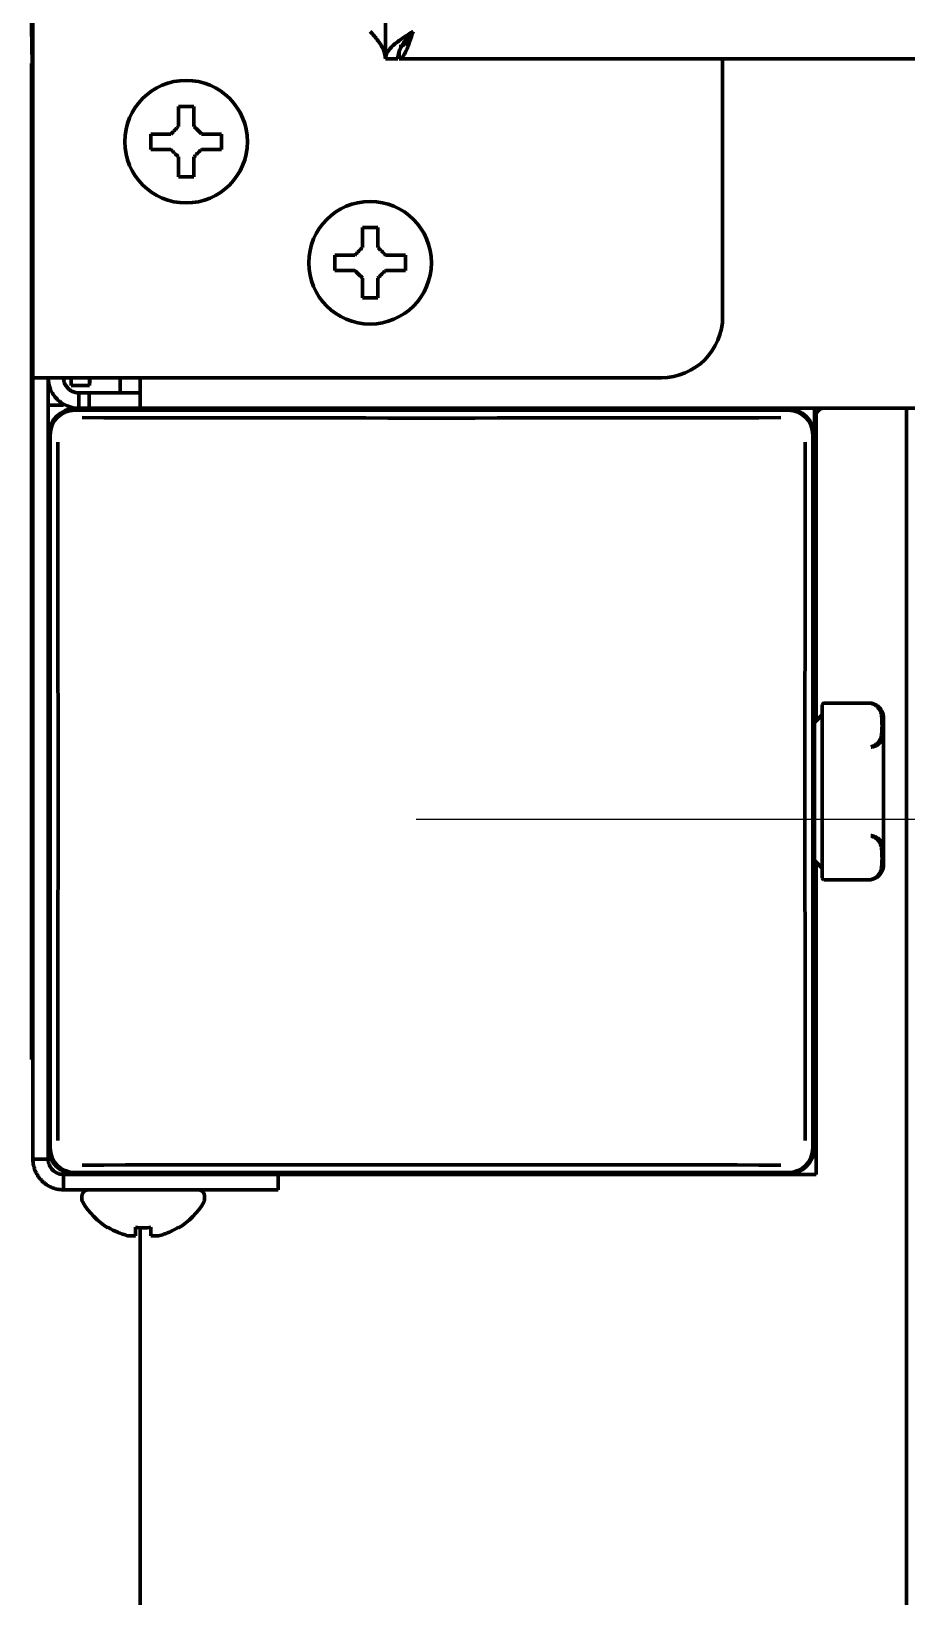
# Model space of a CAD drawing. Header units: inches. Extents: x -2983 to 7024, y 422 to 5529.
# Drawn here: x 6095.5 to 6152.6, y 2194.3 to 2296.5 of the extents above; entities that cross this region are included whole.
import ezdxf

# ---------------------------------------------------------------- set-up
doc = ezdxf.new("R2010")
doc.units = ezdxf.units.IN

# ---------------------------------------------------------------- blocks, each defined once
blk = doc.blocks.new('A$C29D5572B')
at = {"color": 1}
for p, q in [((0, 50), (0, -50)), ((-50, 0), (50, 0))]:
    blk.add_line(p, q, dxfattribs=at)
blk = doc.blocks.new('A$C0F8E2EAE')
blk.add_blockref('A$C29D5572B', (0, 0))

msp = doc.modelspace()

# ---------------------------------------------------------------- linework, layer by layer
at = {"linetype": 'Continuous', "lineweight": 70}
for p, q in [((6095.62, 2273.89), (6095.62, 3925.41)), ((6118.62, 2294.69), (6118.62, 2612.49)), ((6095.52, 2297.89), (6095.58, 2294.39)), ((6095.54, 2292.39), (6095.54, 2294.39)), ((6095.54, 2294.39), (6095.59, 2294.39)), ((6095.59, 2294.39), (6095.59, 2292.39)), ((6118.62, 2294.69), (6119.42, 2294.69)), ((6119.52, 2294.69), (6119.52, 2295.19)), ((6963.72, 2294.69), (6119.52, 2294.69)), ((6140.62, 2294.69), (6140.62, 2277.89)), ((6095.59, 2293.95), (6095.62, 2291.89)), ((6095.54, 2231.39), (6095.54, 2292.39)), ((6095.59, 2292.39), (6095.59, 2231.39)), ((6095.59, 2291.89), (6095.62, 2291.89)), ((6103.32, 2289.29), (6103.32, 2289.79)), ((6103.32, 2288.79), (6103.32, 2289.29)), ((6107.92, 2289.79), (6107.92, 2289.29)), ((6107.92, 2289.29), (6107.92, 2288.79)), ((6115.32, 2281.39), (6115.32, 2281.89)), ((6115.32, 2280.89), (6115.32, 2281.39)), ((6119.92, 2281.89), (6119.92, 2281.39)), ((6119.92, 2281.39), (6119.92, 2280.89)), ((6095.62, 2222.89), (6095.62, 2273.89)), ((6097.62, 2273.89), (6095.62, 2273.89)), ((6096.62, 2222.89), (6096.62, 2273.89)), ((6136.62, 2273.89), (6097.62, 2273.89)), ((6098.12, 2273.39), (6098.12, 2273.89)), ((6099.32, 2273.89), (6099.32, 2273.39)), ((6101.32, 2272.89), (6101.32, 2273.89)), ((6102.62, 2273.89), (6102.62, 2271.89)), ((6098.12, 2273.39), (6099.32, 2273.39)), ((6098.62, 2272.89), (6099.29, 2272.89)), ((6098.62, 2271.89), (6098.62, 2272.89)), ((6099.29, 2272.89), (6102.62, 2272.89)), ((6099.29, 2271.89), (6099.29, 2272.89)), ((6096.62, 2272.09), (6097.62, 2272.09)), ((6098.42, 2271.89), (6098.62, 2271.89)), ((6098.62, 2271.89), (6099.29, 2271.89)), ((6099.29, 2271.89), (6102.62, 2271.89)), ((6102.62, 2271.89), (6980.62, 2271.89)), ((6146.62, 2270.09), (6146.62, 2271.89)), ((6152.62, 2271.89), (6152.62, 2141.39)), ((6144.9, 2271.77), (6098.35, 2271.77)), ((6146.72, 2271.39), (6146.72, 2251.49)), ((6096.62, 2223.69), (6096.62, 2270.09)), ((6096.75, 2270.17), (6096.75, 2223.62)), ((6146.5, 2223.62), (6146.5, 2270.17)), ((6146.62, 2270.09), (6146.62, 2223.69)), ((6147.12, 2251.89), (6147.12, 2252.55)), ((6150.29, 2252.65), (6147.22, 2252.65)), ((6150.46, 2252.61), (6150.32, 2252.65)), ((6146.62, 2251.39), (6147.12, 2251.89)), ((6147.12, 2251.89), (6147.12, 2251.54)), ((6147.12, 2251.54), (6147.12, 2250.38)), ((6151.12, 2251.67), (6151.12, 2242.12)), ((6147.12, 2249.72), (6147.12, 2250.38)), ((6147.12, 2248.4), (6147.12, 2249.72)), ((6147.12, 2248.4), (6147.12, 2247.25)), ((6147.12, 2247.25), (6147.12, 2246.54)), ((6147.12, 2246.54), (6147.12, 2245.38)), ((6147.12, 2244.06), (6147.12, 2245.38)), ((6147.12, 2243.4), (6147.12, 2244.06)), ((6147.12, 2243.4), (6147.12, 2242.25)), ((6147.12, 2241.89), (6146.62, 2242.39)), ((6146.72, 2242.29), (6146.72, 2221.89)), ((6147.12, 2242.25), (6147.12, 2241.89)), ((6147.12, 2241.23), (6147.12, 2241.89)), ((6147.22, 2241.13), (6150.29, 2241.13)), ((6095.54, 2229.39), (6095.54, 2231.39)), ((6095.62, 2231.89), (6095.59, 2231.89)), ((6095.59, 2231.39), (6095.59, 2229.39)), ((6146.62, 2231.89), (6146.74, 2231.89)), ((6095.59, 2229.39), (6095.54, 2229.39)), ((6095.62, 2222.89), (6096.62, 2222.89)), ((6097.62, 2221.89), (6111.47, 2221.89)), ((6097.62, 2220.89), (6097.62, 2221.89)), ((6098.35, 2222.02), (6144.9, 2222.02)), ((6144.82, 2221.89), (6098.42, 2221.89)), ((6101.07, 2221.89), (6101.07, 2221.89)), ((6104.58, 2221.89), (6104.58, 2221.89)), ((6111.62, 2221.89), (6111.47, 2221.89)), ((6111.62, 2221.89), (6111.62, 2220.89)), ((6146.72, 2221.89), (6144.82, 2221.89)), ((6097.62, 2220.89), (6111.47, 2220.89)), ((6111.47, 2220.89), (6111.62, 2220.89)), ((6098.82, 2220.49), (6098.82, 2220.29)), ((6106.82, 2220.29), (6106.82, 2220.49)), ((6100.52, 2218.41), (6100.52, 2218.45)), ((6102.62, 2218.45), (6102.62, 2141.39)), ((6105.12, 2218.45), (6105.12, 2218.41))]:
    msp.add_line(p, q, dxfattribs=at)
for centre in [(6105.62, 2289.29), (6117.62, 2281.39)]:
    msp.add_circle(centre, 4, dxfattribs=at)
for centre, radius, start, end in [((6136.62, 2277.89), 4, 270, 0), ((6098.42, 2270.09), 1.8, 90, 180), ((6144.82, 2270.09), 1.8, 0, 90), ((6147.22, 2271.39), 0.5, 90, 180), ((6147.22, 2252.55), 0.1, 90, 180), ((6150.29, 2252.55), 0.1, 79.3614, 90), ((6150.12, 2251.67), 1, 0, 53.632), ((6147.22, 2241.23), 0.1, 180, 270), ((6150.12, 2242.12), 1, 280.7805, 292.5322), ((6150.12, 2242.12), 1, 305.4945, 0), ((6150.29, 2241.23), 0.1, 270, 280.6386), ((6098.42, 2223.69), 1.8, 180, 270), ((6144.82, 2223.69), 1.8, 270, 0), ((6099.22, 2220.49), 0.4, 90, 180), ((6106.42, 2220.49), 0.4, 0, 90), ((6099.22, 2220.29), 0.4, 180, 210.3012), ((6103.02, 2222.51), 4.8, 210.3012, 238.6273), ((6102.63, 2222.51), 4.8, 301.3727, 329.6988), ((6106.42, 2220.29), 0.4, 329.6988, 0)]:
    msp.add_arc(centre, radius, start, end, dxfattribs=at)
for centre, major_axis, ratio, start_param, end_param in [((6098.35, 2270.17), (-1.13, 1.13), 0.999695, 5.497939, 7.068431), ((6121.62, 2274.64), (-193.8, 0), 0.017452, 1.452938, 1.688654), ((6144.9, 2270.17), (1.13, 1.13), 0.999695, 5.497939, 7.068431), ((6093.88, 2246.89), (0, 193.8), 0.017452, 4.594531, 4.830247), ((6149.37, 2246.89), (0, -193.8), 0.017452, 4.594531, 4.830247), ((6098.35, 2223.62), (-1.13, -1.13), 0.999695, 5.497939, 7.068431), ((6144.9, 2223.62), (1.13, -1.13), 0.999695, 5.497939, 7.068431), ((6121.62, 2219.15), (193.8, 0), 0.017452, 1.452938, 1.688654)]:
    msp.add_ellipse(centre, major_axis=major_axis, ratio=ratio, start_param=start_param, end_param=end_param, dxfattribs=at)
for points in [[(6118.62, 2294.69), (6118.62, 2294.89), (6118.53, 2295.29), (6118.15, 2295.89), (6117.8, 2296.29), (6117.62, 2296.49)], [(6120.42, 2296.49), (6120.11, 2296.29), (6119.48, 2295.89), (6118.79, 2295.29), (6118.62, 2294.89), (6118.62, 2294.69)], [(6119.52, 2294.69), (6119.6, 2294.69), (6119.75, 2294.79), (6119.97, 2295.19), (6120.2, 2295.79), (6120.35, 2296.26), (6120.42, 2296.49)], [(6105.12, 2290.29), (6105.12, 2290.35), (6105.12, 2290.45), (6105.12, 2290.62), (6105.12, 2290.77), (6105.12, 2290.93), (6105.12, 2291.08), (6105.12, 2291.24), (6105.12, 2291.4), (6105.12, 2291.53), (6105.12, 2291.59)], [(6105.12, 2291.59), (6105.29, 2291.59), (6105.62, 2291.59), (6105.96, 2291.59), (6106.12, 2291.59)], [(6104.62, 2289.79), (6104.65, 2289.82), (6104.7, 2289.86), (6104.77, 2289.93), (6104.84, 2290.01), (6104.91, 2290.08), (6104.98, 2290.15), (6105.05, 2290.22), (6105.1, 2290.27), (6105.12, 2290.29)], [(6106.12, 2290.29), (6106.15, 2290.27), (6106.2, 2290.21), (6106.28, 2290.14), (6106.35, 2290.07), (6106.42, 2290), (6106.49, 2289.93), (6106.56, 2289.86), (6106.6, 2289.82), (6106.62, 2289.79)], [(6106.62, 2289.79), (6106.68, 2289.79), (6106.79, 2289.79), (6106.95, 2289.79), (6107.11, 2289.79), (6107.26, 2289.79), (6107.41, 2289.79), (6107.57, 2289.79), (6107.74, 2289.79), (6107.86, 2289.79), (6107.92, 2289.79)], [(6104.62, 2288.79), (6104.57, 2288.79), (6104.46, 2288.79), (6104.3, 2288.79), (6104.14, 2288.79), (6103.99, 2288.79), (6103.83, 2288.79), (6103.68, 2288.79), (6103.51, 2288.79), (6103.39, 2288.79), (6103.32, 2288.79)], [(6105.12, 2288.29), (6105.1, 2288.32), (6105.05, 2288.37), (6104.97, 2288.44), (6104.9, 2288.51), (6104.83, 2288.58), (6104.76, 2288.65), (6104.69, 2288.72), (6104.65, 2288.77), (6104.62, 2288.79)], [(6106.62, 2288.79), (6106.6, 2288.77), (6106.55, 2288.72), (6106.48, 2288.65), (6106.41, 2288.58), (6106.34, 2288.51), (6106.27, 2288.44), (6106.2, 2288.36), (6106.15, 2288.32), (6106.12, 2288.29)], [(6106.12, 2288.29), (6106.12, 2288.24), (6106.12, 2288.13), (6106.12, 2287.97), (6106.12, 2287.81), (6106.12, 2287.65), (6106.12, 2287.5), (6106.12, 2287.35), (6106.12, 2287.18), (6106.12, 2287.06), (6106.12, 2286.99)], [(6106.12, 2286.99), (6105.96, 2286.99), (6105.62, 2286.99), (6105.29, 2286.99), (6105.12, 2286.99)], [(6117.12, 2282.39), (6117.12, 2282.45), (6117.12, 2282.55), (6117.12, 2282.72), (6117.12, 2282.87), (6117.12, 2283.03), (6117.12, 2283.18), (6117.12, 2283.34), (6117.12, 2283.5), (6117.12, 2283.63), (6117.12, 2283.69)], [(6117.12, 2283.69), (6117.29, 2283.69), (6117.62, 2283.69), (6117.96, 2283.69), (6118.12, 2283.69)], [(6116.62, 2281.89), (6116.65, 2281.92), (6116.7, 2281.96), (6116.77, 2282.03), (6116.84, 2282.11), (6116.91, 2282.18), (6116.98, 2282.25), (6117.05, 2282.32), (6117.1, 2282.37), (6117.12, 2282.39)], [(6118.12, 2282.39), (6118.15, 2282.37), (6118.2, 2282.31), (6118.28, 2282.24), (6118.35, 2282.17), (6118.42, 2282.1), (6118.49, 2282.03), (6118.56, 2281.96), (6118.6, 2281.92), (6118.62, 2281.89)], [(6118.62, 2281.89), (6118.68, 2281.89), (6118.79, 2281.89), (6118.95, 2281.89), (6119.11, 2281.89), (6119.26, 2281.89), (6119.41, 2281.89), (6119.57, 2281.89), (6119.74, 2281.89), (6119.86, 2281.89), (6119.92, 2281.89)], [(6116.62, 2280.89), (6116.57, 2280.89), (6116.46, 2280.89), (6116.3, 2280.89), (6116.14, 2280.89), (6115.99, 2280.89), (6115.83, 2280.89), (6115.68, 2280.89), (6115.51, 2280.89), (6115.39, 2280.89), (6115.32, 2280.89)], [(6117.12, 2280.39), (6117.1, 2280.42), (6117.05, 2280.47), (6116.97, 2280.54), (6116.9, 2280.61), (6116.83, 2280.68), (6116.76, 2280.75), (6116.69, 2280.82), (6116.65, 2280.87), (6116.62, 2280.89)], [(6118.62, 2280.89), (6118.6, 2280.87), (6118.55, 2280.82), (6118.48, 2280.75), (6118.41, 2280.68), (6118.34, 2280.61), (6118.27, 2280.54), (6118.2, 2280.46), (6118.15, 2280.42), (6118.12, 2280.39)], [(6118.12, 2280.39), (6118.12, 2280.34), (6118.12, 2280.23), (6118.12, 2280.07), (6118.12, 2279.91), (6118.12, 2279.75), (6118.12, 2279.6), (6118.12, 2279.45), (6118.12, 2279.28), (6118.12, 2279.16), (6118.12, 2279.09)], [(6118.12, 2279.09), (6117.96, 2279.09), (6117.62, 2279.09), (6117.29, 2279.09), (6117.12, 2279.09)], [(6096.62, 2273.89), (6096.62, 2273.63), (6096.73, 2273.11), (6097.17, 2272.44), (6097.84, 2272), (6098.36, 2271.89), (6098.62, 2271.89)], [(6097.62, 2273.89), (6097.62, 2273.84), (6097.63, 2273.75), (6097.66, 2273.61), (6097.71, 2273.47), (6097.78, 2273.35), (6097.87, 2273.24), (6097.97, 2273.13), (6098.08, 2273.05), (6098.21, 2272.98), (6098.34, 2272.93), (6098.48, 2272.9), (6098.58, 2272.89), (6098.62, 2272.89)], [(6097.62, 2220.89), (6097.55, 2220.89), (6097.4, 2220.9), (6097.18, 2220.94), (6096.96, 2221), (6096.75, 2221.09), (6096.56, 2221.19), (6096.37, 2221.33), (6096.21, 2221.47), (6096.06, 2221.64), (6095.93, 2221.83), (6095.82, 2222.02), (6095.73, 2222.23), (6095.67, 2222.45), (6095.63, 2222.67), (6095.62, 2222.82), (6095.62, 2222.89)], [(6097.62, 2221.89), (6097.57, 2221.89), (6097.47, 2221.9), (6097.31, 2221.94), (6097.17, 2222), (6097.03, 2222.08), (6096.91, 2222.18), (6096.81, 2222.3), (6096.73, 2222.44), (6096.67, 2222.58), (6096.63, 2222.74), (6096.62, 2222.84), (6096.62, 2222.89)], [(6101.82, 2217.9), (6101.85, 2217.89), (6101.9, 2217.89), (6101.97, 2217.88), (6102.04, 2217.88), (6102.11, 2217.88), (6102.18, 2217.88), (6102.25, 2217.89), (6102.3, 2217.89), (6102.32, 2217.9)], [(6102.32, 2217.9), (6102.32, 2217.91), (6102.32, 2217.94), (6102.32, 2217.99), (6102.32, 2218.05), (6102.32, 2218.11), (6102.32, 2218.17), (6102.32, 2218.25), (6102.32, 2218.34), (6102.32, 2218.41), (6102.32, 2218.45)], [(6102.32, 2218.45), (6102.49, 2218.42), (6102.82, 2218.4), (6103.16, 2218.42), (6103.32, 2218.45)], [(6103.32, 2217.9), (6103.35, 2217.89), (6103.4, 2217.89), (6103.48, 2217.88), (6103.55, 2217.88), (6103.62, 2217.88), (6103.69, 2217.88), (6103.76, 2217.89), (6103.8, 2217.89), (6103.82, 2217.9)], [(6103.82, 2217.9), (6103.88, 2217.91), (6103.99, 2217.94), (6104.15, 2217.99), (6104.31, 2218.05), (6104.46, 2218.11), (6104.61, 2218.17), (6104.77, 2218.25), (6104.94, 2218.34), (6105.06, 2218.41), (6105.12, 2218.45)]]:
    msp.add_open_spline(points, degree=3, dxfattribs=at)
for points, knots in [([(6120.42, 2296.49), (6120.36, 2296.42), (6120.29, 2296.34), (6120.16, 2296.19), (6120.1, 2296.12), (6119.98, 2295.97), (6119.92, 2295.89), (6119.81, 2295.74), (6119.76, 2295.67), (6119.67, 2295.52), (6119.63, 2295.44), (6119.56, 2295.29), (6119.53, 2295.22), (6119.48, 2295.07), (6119.46, 2294.99), (6119.43, 2294.84), (6119.42, 2294.77), (6119.42, 2294.69)], [0, 0, 0, 0, 0.125, 0.125, 0.25, 0.25, 0.375, 0.375, 0.5, 0.5, 0.625, 0.625, 0.75, 0.75, 0.875, 0.875, 1, 1, 1, 1]), ([(6119.52, 2295.49), (6119.56, 2295.49), (6119.6, 2295.5), (6119.67, 2295.52), (6119.71, 2295.54), (6119.79, 2295.59), (6119.82, 2295.62), (6119.9, 2295.7), (6119.94, 2295.74), (6120.01, 2295.83), (6120.05, 2295.88), (6120.12, 2295.99), (6120.16, 2296.05), (6120.24, 2296.17), (6120.27, 2296.23), (6120.35, 2296.36), (6120.39, 2296.43), (6120.42, 2296.49)], [0, 0, 0, 0, 0.125, 0.125, 0.25, 0.25, 0.375, 0.375, 0.5, 0.5, 0.625, 0.625, 0.75, 0.75, 0.875, 0.875, 1, 1, 1, 1]), ([(6106.12, 2291.59), (6106.12, 2291.39), (6106.12, 2291.18), (6106.12, 2290.85), (6106.12, 2290.74), (6106.12, 2290.52), (6106.12, 2290.41), (6106.12, 2290.29)], [0, 0, 0, 0, 0.5, 0.5, 0.75, 0.75, 1, 1, 1, 1]), ([(6103.32, 2289.79), (6103.53, 2289.79), (6103.74, 2289.79), (6104.06, 2289.79), (6104.17, 2289.79), (6104.4, 2289.79), (6104.51, 2289.79), (6104.62, 2289.79)], [0, 0, 0, 0, 0.5, 0.5, 0.75, 0.75, 1, 1, 1, 1]), ([(6105.12, 2286.99), (6105.12, 2287.19), (6105.12, 2287.4), (6105.12, 2287.73), (6105.12, 2287.84), (6105.12, 2288.06), (6105.12, 2288.18), (6105.12, 2288.29)], [0, 0, 0, 0, 0.5, 0.5, 0.75, 0.75, 1, 1, 1, 1]), ([(6107.92, 2288.79), (6107.72, 2288.79), (6107.51, 2288.79), (6107.19, 2288.79), (6107.08, 2288.79), (6106.85, 2288.79), (6106.74, 2288.79), (6106.62, 2288.79)], [0, 0, 0, 0, 0.5, 0.5, 0.75, 0.75, 1, 1, 1, 1]), ([(6118.12, 2283.69), (6118.12, 2283.49), (6118.12, 2283.28), (6118.12, 2282.95), (6118.12, 2282.84), (6118.12, 2282.62), (6118.12, 2282.51), (6118.12, 2282.39)], [0, 0, 0, 0, 0.5, 0.5, 0.75, 0.75, 1, 1, 1, 1]), ([(6115.32, 2281.89), (6115.53, 2281.89), (6115.74, 2281.89), (6116.06, 2281.89), (6116.17, 2281.89), (6116.4, 2281.89), (6116.51, 2281.89), (6116.62, 2281.89)], [0, 0, 0, 0, 0.5, 0.5, 0.75, 0.75, 1, 1, 1, 1]), ([(6117.12, 2279.09), (6117.12, 2279.29), (6117.12, 2279.5), (6117.12, 2279.83), (6117.12, 2279.94), (6117.12, 2280.16), (6117.12, 2280.28), (6117.12, 2280.39)], [0, 0, 0, 0, 0.5, 0.5, 0.75, 0.75, 1, 1, 1, 1]), ([(6119.92, 2280.89), (6119.72, 2280.89), (6119.51, 2280.89), (6119.19, 2280.89), (6119.08, 2280.89), (6118.85, 2280.89), (6118.74, 2280.89), (6118.62, 2280.89)], [0, 0, 0, 0, 0.5, 0.5, 0.75, 0.75, 1, 1, 1, 1]), ([(6099.35, 2273.89), (6099.34, 2273.86), (6099.34, 2273.77), (6099.33, 2273.6), (6099.32, 2273.46), (6099.32, 2273.39)], [0, 0, 0, 0, 0.166667, 0.583333, 1, 1, 1, 1]), ([(6150.29, 2249.81), (6150.32, 2249.81), (6150.35, 2249.82), (6150.39, 2249.83), (6150.4, 2249.84), (6150.43, 2249.85), (6150.44, 2249.85), (6150.48, 2249.87), (6150.5, 2249.88), (6150.55, 2249.9), (6150.57, 2249.91), (6150.63, 2249.95), (6150.66, 2249.98), (6150.72, 2250.03), (6150.75, 2250.06), (6150.79, 2250.11), (6150.8, 2250.12), (6150.82, 2250.15), (6150.83, 2250.17), (6150.86, 2250.21), (6150.87, 2250.24), (6150.91, 2250.34), (6150.93, 2250.4), (6150.96, 2250.49), (6150.97, 2250.52), (6150.98, 2250.59), (6150.98, 2250.62), (6151, 2250.71), (6151, 2250.78), (6151.01, 2250.91), (6151.01, 2251.03), (6151.02, 2251.22), (6151.01, 2251.35), (6151.01, 2251.48), (6151.01, 2251.54), (6151, 2251.67), (6151, 2251.73), (6150.98, 2251.83), (6150.98, 2251.86), (6150.97, 2251.92), (6150.96, 2251.95), (6150.93, 2252.05), (6150.91, 2252.11), (6150.87, 2252.2), (6150.86, 2252.23), (6150.82, 2252.29), (6150.8, 2252.32), (6150.76, 2252.37), (6150.75, 2252.38), (6150.72, 2252.41), (6150.71, 2252.43), (6150.66, 2252.47), (6150.63, 2252.49), (6150.57, 2252.53), (6150.55, 2252.54), (6150.5, 2252.57), (6150.48, 2252.58), (6150.44, 2252.59), (6150.43, 2252.6), (6150.4, 2252.61), (6150.39, 2252.61), (6150.35, 2252.62), (6150.32, 2252.63), (6150.29, 2252.64)], [0, 0, 0, 0, 0.015625, 0.015625, 0.023437, 0.023437, 0.03125, 0.03125, 0.046875, 0.046875, 0.0625, 0.0625, 0.09375, 0.09375, 0.125, 0.125, 0.140625, 0.140625, 0.15625, 0.15625, 0.1875, 0.1875, 0.25, 0.25, 0.28125, 0.28125, 0.3125, 0.3125, 0.375, 0.375, 0.4375, 0.5, 0.5625, 0.5625, 0.625, 0.625, 0.6875, 0.6875, 0.71875, 0.71875, 0.75, 0.75, 0.8125, 0.8125, 0.84375, 0.84375, 0.875, 0.875, 0.890625, 0.890625, 0.90625, 0.90625, 0.9375, 0.9375, 0.953125, 0.953125, 0.96875, 0.96875, 0.976563, 0.976563, 0.984375, 0.984375, 1, 1, 1, 1]), ([(6150.31, 2249.77), (6150.34, 2249.78), (6150.37, 2249.78), (6150.43, 2249.8), (6150.46, 2249.8), (6150.51, 2249.82), (6150.54, 2249.83), (6150.57, 2249.85), (6150.58, 2249.85), (6150.61, 2249.87), (6150.62, 2249.87), (6150.67, 2249.9), (6150.71, 2249.93), (6150.78, 2249.98), (6150.81, 2250), (6150.85, 2250.05), (6150.86, 2250.06), (6150.88, 2250.09), (6150.9, 2250.1), (6150.93, 2250.15), (6150.95, 2250.18), (6150.99, 2250.27), (6151.02, 2250.33), (6151.05, 2250.42), (6151.06, 2250.45), (6151.07, 2250.51), (6151.08, 2250.54), (6151.09, 2250.64), (6151.1, 2250.7), (6151.11, 2250.83), (6151.11, 2250.89), (6151.11, 2251.02), (6151.12, 2251.15), (6151.11, 2251.28), (6151.11, 2251.41), (6151.11, 2251.48), (6151.1, 2251.61), (6151.09, 2251.68), (6151.08, 2251.78), (6151.07, 2251.82), (6151.06, 2251.88), (6151.05, 2251.92), (6151.02, 2252.02), (6150.99, 2252.09), (6150.95, 2252.19), (6150.93, 2252.22), (6150.89, 2252.28), (6150.86, 2252.32), (6150.82, 2252.37), (6150.81, 2252.38), (6150.78, 2252.41), (6150.76, 2252.43), (6150.71, 2252.47), (6150.67, 2252.5), (6150.62, 2252.53), (6150.6, 2252.54), (6150.58, 2252.55), (6150.57, 2252.56), (6150.53, 2252.58), (6150.51, 2252.59), (6150.47, 2252.6), (6150.46, 2252.61), (6150.43, 2252.62), (6150.41, 2252.62), (6150.37, 2252.64), (6150.34, 2252.64), (6150.31, 2252.65)], [0, 0, 0, 0, 0.015625, 0.015625, 0.03125, 0.03125, 0.046875, 0.046875, 0.054688, 0.054688, 0.0625, 0.0625, 0.09375, 0.09375, 0.125, 0.125, 0.140625, 0.140625, 0.15625, 0.15625, 0.1875, 0.1875, 0.25, 0.25, 0.28125, 0.28125, 0.3125, 0.3125, 0.375, 0.375, 0.4375, 0.4375, 0.5, 0.5625, 0.5625, 0.625, 0.625, 0.6875, 0.6875, 0.71875, 0.71875, 0.75, 0.75, 0.8125, 0.8125, 0.84375, 0.84375, 0.875, 0.875, 0.890625, 0.890625, 0.90625, 0.90625, 0.9375, 0.9375, 0.945313, 0.945313, 0.953125, 0.953125, 0.96875, 0.96875, 0.976563, 0.976563, 0.984375, 0.984375, 1, 1, 1, 1]), ([(6150.29, 2241.15), (6150.32, 2241.15), (6150.35, 2241.16), (6150.39, 2241.17), (6150.4, 2241.18), (6150.43, 2241.19), (6150.44, 2241.19), (6150.48, 2241.21), (6150.5, 2241.22), (6150.55, 2241.24), (6150.57, 2241.25), (6150.63, 2241.29), (6150.66, 2241.32), (6150.72, 2241.37), (6150.75, 2241.4), (6150.79, 2241.45), (6150.8, 2241.46), (6150.82, 2241.49), (6150.83, 2241.51), (6150.86, 2241.55), (6150.87, 2241.58), (6150.91, 2241.68), (6150.93, 2241.74), (6150.96, 2241.83), (6150.97, 2241.86), (6150.98, 2241.93), (6150.98, 2241.96), (6151, 2242.05), (6151, 2242.12), (6151.01, 2242.24), (6151.01, 2242.37), (6151.02, 2242.56), (6151.01, 2242.69), (6151.01, 2242.82), (6151.01, 2242.88), (6151, 2243.01), (6151, 2243.07), (6150.98, 2243.17), (6150.98, 2243.2), (6150.97, 2243.26), (6150.96, 2243.29), (6150.93, 2243.39), (6150.91, 2243.45), (6150.87, 2243.54), (6150.86, 2243.57), (6150.82, 2243.63), (6150.8, 2243.66), (6150.76, 2243.71), (6150.75, 2243.72), (6150.72, 2243.75), (6150.71, 2243.76), (6150.66, 2243.81), (6150.63, 2243.83), (6150.57, 2243.87), (6150.55, 2243.88), (6150.5, 2243.91), (6150.48, 2243.92), (6150.44, 2243.93), (6150.43, 2243.94), (6150.41, 2243.95), (6150.39, 2243.95), (6150.35, 2243.96), (6150.32, 2243.97), (6150.29, 2243.98)], [0, 0, 0, 0, 0.015625, 0.015625, 0.023437, 0.023437, 0.03125, 0.03125, 0.046875, 0.046875, 0.0625, 0.0625, 0.09375, 0.09375, 0.125, 0.125, 0.140625, 0.140625, 0.15625, 0.15625, 0.1875, 0.1875, 0.25, 0.25, 0.28125, 0.28125, 0.3125, 0.3125, 0.375, 0.375, 0.4375, 0.5, 0.5625, 0.5625, 0.625, 0.625, 0.6875, 0.6875, 0.71875, 0.71875, 0.75, 0.75, 0.8125, 0.8125, 0.84375, 0.84375, 0.875, 0.875, 0.890625, 0.890625, 0.90625, 0.90625, 0.9375, 0.9375, 0.953125, 0.953125, 0.96875, 0.96875, 0.976562, 0.976562, 0.984375, 0.984375, 1, 1, 1, 1]), ([(6150.31, 2241.14), (6150.34, 2241.14), (6150.37, 2241.15), (6150.43, 2241.17), (6150.46, 2241.18), (6150.51, 2241.2), (6150.53, 2241.21), (6150.57, 2241.23), (6150.58, 2241.23), (6150.61, 2241.24), (6150.62, 2241.25), (6150.67, 2241.28), (6150.71, 2241.31), (6150.78, 2241.37), (6150.81, 2241.4), (6150.85, 2241.45), (6150.86, 2241.47), (6150.88, 2241.5), (6150.9, 2241.52), (6150.93, 2241.56), (6150.95, 2241.6), (6150.99, 2241.7), (6151.02, 2241.76), (6151.05, 2241.87), (6151.06, 2241.9), (6151.07, 2241.97), (6151.08, 2242), (6151.09, 2242.1), (6151.1, 2242.17), (6151.11, 2242.31), (6151.11, 2242.37), (6151.11, 2242.51), (6151.12, 2242.64), (6151.11, 2242.77), (6151.11, 2242.9), (6151.11, 2242.96), (6151.1, 2243.09), (6151.09, 2243.15), (6151.08, 2243.24), (6151.07, 2243.27), (6151.06, 2243.34), (6151.05, 2243.37), (6151.02, 2243.46), (6150.99, 2243.52), (6150.95, 2243.61), (6150.93, 2243.64), (6150.89, 2243.69), (6150.86, 2243.72), (6150.82, 2243.77), (6150.81, 2243.78), (6150.78, 2243.81), (6150.76, 2243.82), (6150.71, 2243.86), (6150.67, 2243.88), (6150.62, 2243.91), (6150.61, 2243.92), (6150.58, 2243.93), (6150.57, 2243.94), (6150.53, 2243.95), (6150.51, 2243.96), (6150.47, 2243.97), (6150.46, 2243.98), (6150.43, 2243.99), (6150.41, 2243.99), (6150.37, 2244), (6150.34, 2244.01), (6150.31, 2244.01)], [0, 0, 0, 0, 0.015625, 0.015625, 0.03125, 0.03125, 0.046875, 0.046875, 0.054687, 0.054687, 0.0625, 0.0625, 0.09375, 0.09375, 0.125, 0.125, 0.140625, 0.140625, 0.15625, 0.15625, 0.1875, 0.1875, 0.25, 0.25, 0.28125, 0.28125, 0.3125, 0.3125, 0.375, 0.375, 0.4375, 0.4375, 0.5, 0.5625, 0.5625, 0.625, 0.625, 0.6875, 0.6875, 0.71875, 0.71875, 0.75, 0.75, 0.8125, 0.8125, 0.84375, 0.84375, 0.875, 0.875, 0.890625, 0.890625, 0.90625, 0.90625, 0.9375, 0.9375, 0.945312, 0.945312, 0.953125, 0.953125, 0.96875, 0.96875, 0.976562, 0.976562, 0.984375, 0.984375, 1, 1, 1, 1]), ([(6100.52, 2218.45), (6100.73, 2218.32), (6100.94, 2218.21), (6101.26, 2218.08), (6101.37, 2218.03), (6101.6, 2217.96), (6101.71, 2217.93), (6101.82, 2217.9)], [0, 0, 0, 0, 0.5, 0.5, 0.75, 0.75, 1, 1, 1, 1]), ([(6103.32, 2218.45), (6103.32, 2218.32), (6103.32, 2218.21), (6103.32, 2218.08), (6103.32, 2218.03), (6103.32, 2217.96), (6103.32, 2217.93), (6103.32, 2217.9)], [0, 0, 0, 0, 0.5, 0.5, 0.75, 0.75, 1, 1, 1, 1])]:
    msp.add_open_spline(points, degree=3, knots=knots, dxfattribs=at)

# ---------------------------------------------------------------- block references
msp.add_blockref('A$C0F8E2EAE', (6170.62, 2245.09))

doc.saveas('drawing.dxf')
